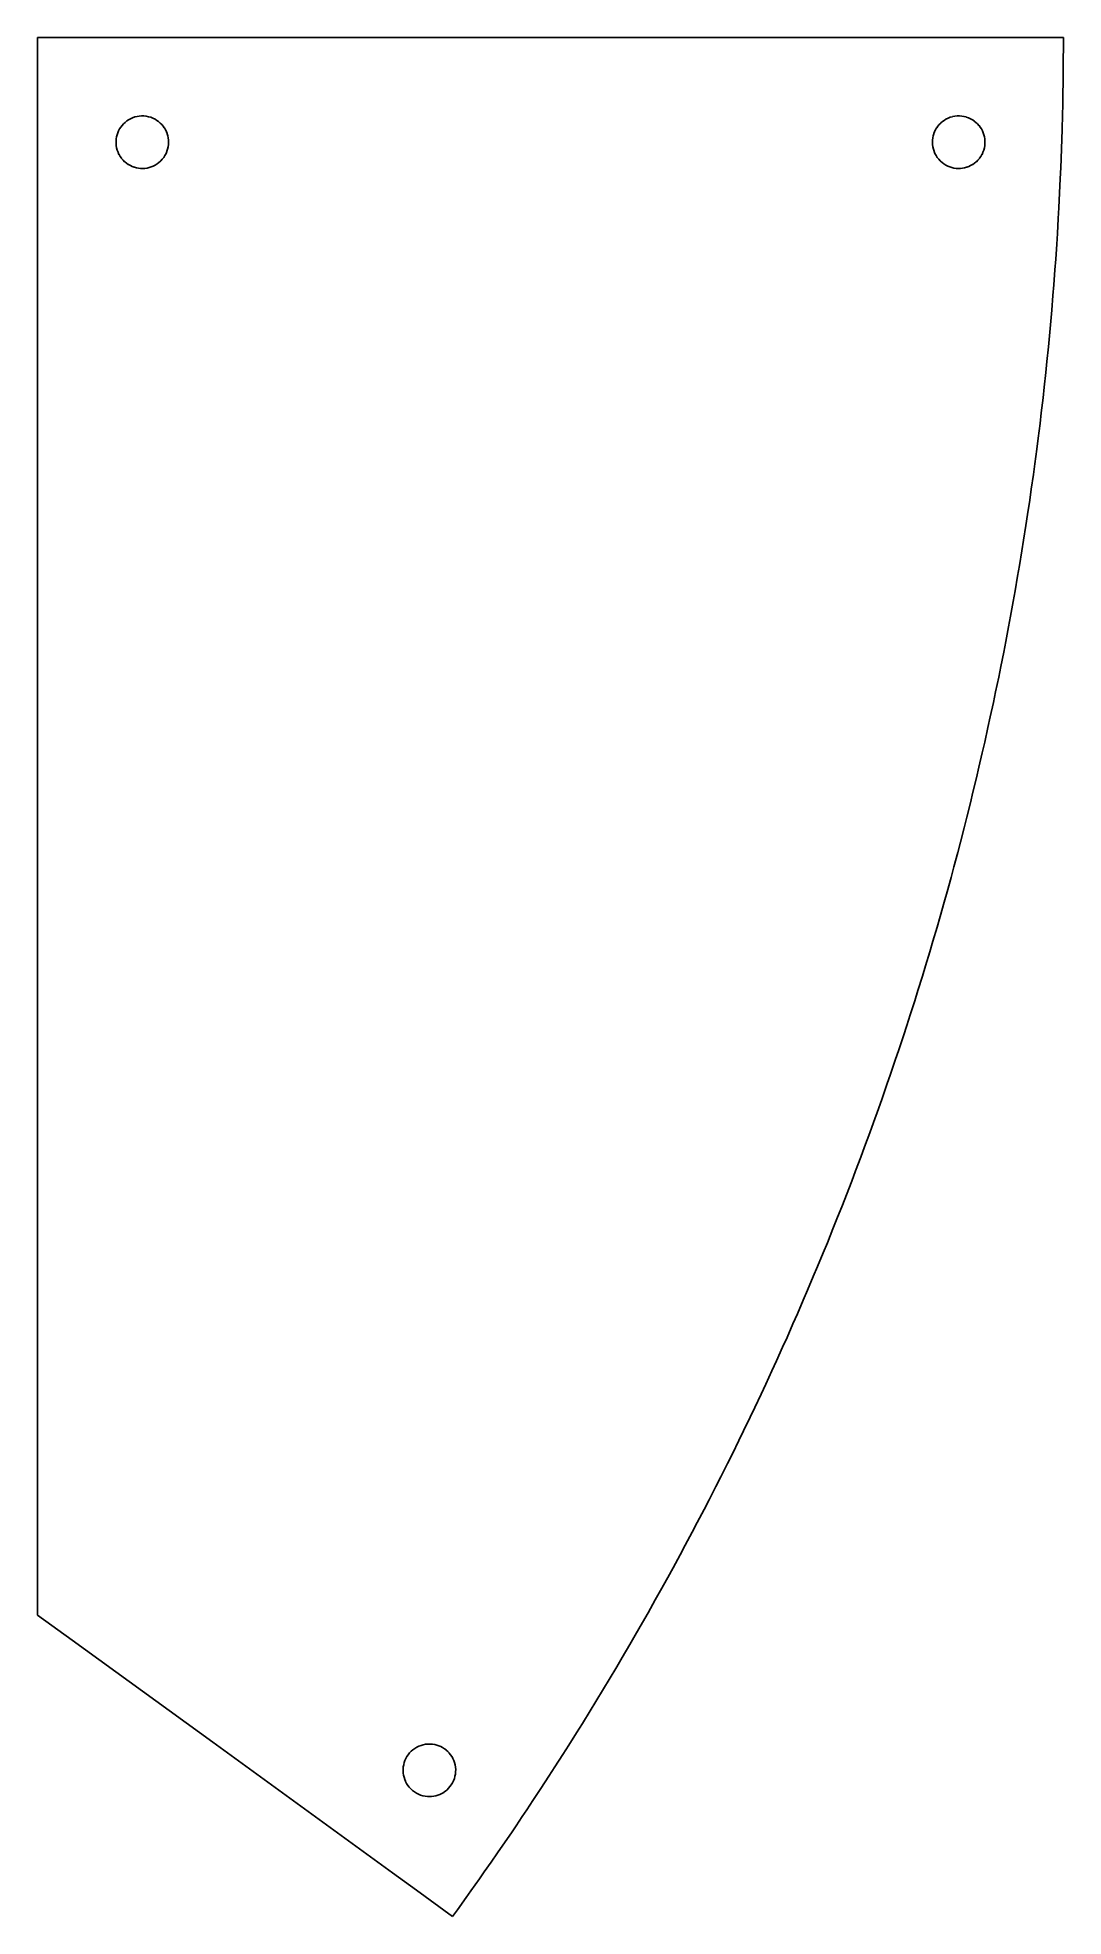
# Model space of a CAD drawing. Header units: millimetres. Extents: x 195 to 390, y 243 to 600.
import ezdxf

# ---------------------------------------------------------------- set-up
doc = ezdxf.new("R2010")
doc.units = ezdxf.units.MM
doc.layers.add('Mesh_cs002', color=7, linetype='CONTINUOUS')

msp = doc.modelspace()

# ---------------------------------------------------------------- linework, layer by layer
at = {"layer": 'Mesh_cs002'}
for p, q in [((203.443, 600.148, 5.1), (195, 600.148, 5.1)), ((195, 600.148, 5.1), (195, 591.705, 5.1)), ((209.11, 600.148, 5.1), (203.443, 600.148, 5.1)), ((293.61, 600.148, 5.1), (209.11, 600.148, 5.1)), ((336.682, 600.148, 5.1), (293.61, 600.148, 5.1)), ((352.909, 600.148, 5.1), (336.682, 600.148, 5.1)), ((375.89, 600.148, 5.1), (352.909, 600.148, 5.1)), ((381.557, 600.148, 5.1), (375.89, 600.148, 5.1)), ((390, 600.148, 5.1), (381.557, 600.148, 5.1)), ((389.984, 595.749, 5.1), (389.995, 598.565, 5.1)), ((389.995, 598.565, 5.1), (390, 600.148, 5.1)), ((389.935, 591.35, 5.1), (389.969, 594.166, 5.1)), ((389.969, 594.166, 5.1), (389.984, 595.749, 5.1)), ((195, 591.705, 5.1), (195, 580.915, 5.1)), ((389.862, 587.46, 5.1), (389.911, 589.766, 5.1)), ((389.911, 589.766, 5.1), (389.935, 591.35, 5.1)), ((389.82, 585.338, 5.1), (389.862, 587.46, 5.1)), ((210.584, 582.772, 5.1), (210.393, 582.413, 5.1)), ((210.804, 583.115, 5.1), (210.584, 582.772, 5.1)), ((211.051, 583.439, 5.1), (210.804, 583.115, 5.1)), ((211.325, 583.744, 5.1), (211.051, 583.439, 5.1)), ((211.624, 584.025, 5.1), (211.325, 583.744, 5.1)), ((211.945, 584.281, 5.1), (211.624, 584.025, 5.1)), ((212.278, 584.506, 5.1), (211.945, 584.281, 5.1)), ((212.661, 584.719, 5.1), (212.278, 584.506, 5.1)), ((213.06, 584.897, 5.1), (212.661, 584.719, 5.1)), ((213.475, 585.041, 5.1), (213.06, 584.897, 5.1)), ((213.901, 585.147, 5.1), (213.475, 585.041, 5.1)), ((214.336, 585.216, 5.1), (213.901, 585.147, 5.1)), ((214.776, 585.247, 5.1), (214.336, 585.216, 5.1)), ((215.218, 585.238, 5.1), (214.776, 585.247, 5.1)), ((215.659, 585.19, 5.1), (215.218, 585.238, 5.1)), ((216.094, 585.104, 5.1), (215.659, 585.19, 5.1)), ((216.521, 584.978, 5.1), (216.094, 585.104, 5.1)), ((216.936, 584.815, 5.1), (216.521, 584.978, 5.1)), ((217.325, 584.62, 5.1), (216.936, 584.815, 5.1)), ((217.343, 584.611, 5.1), (217.325, 584.62, 5.1)), ((217.678, 584.406, 5.1), (217.343, 584.611, 5.1)), ((217.686, 584.4, 5.1), (217.678, 584.406, 5.1)), ((218.011, 584.162, 5.1), (217.686, 584.4, 5.1)), ((218.317, 583.898, 5.1), (218.011, 584.162, 5.1)), ((218.595, 583.617, 5.1), (218.317, 583.898, 5.1)), ((218.601, 583.609, 5.1), (218.595, 583.617, 5.1)), ((218.855, 583.307, 5.1), (218.601, 583.609, 5.1)), ((218.861, 583.298, 5.1), (218.855, 583.307, 5.1)), ((219.091, 582.976, 5.1), (218.861, 583.298, 5.1)), ((219.096, 582.967, 5.1), (219.091, 582.976, 5.1)), ((219.299, 582.626, 5.1), (219.096, 582.967, 5.1)), ((219.303, 582.617, 5.1), (219.299, 582.626, 5.1)), ((219.478, 582.26, 5.1), (219.303, 582.617, 5.1)), ((365.522, 582.26, 5.1), (365.697, 582.617, 5.1)), ((365.697, 582.617, 5.1), (365.702, 582.626, 5.1)), ((365.702, 582.626, 5.1), (365.904, 582.967, 5.1)), ((365.904, 582.967, 5.1), (365.909, 582.976, 5.1)), ((365.909, 582.976, 5.1), (366.139, 583.298, 5.1)), ((366.139, 583.298, 5.1), (366.145, 583.307, 5.1)), ((366.145, 583.307, 5.1), (366.399, 583.609, 5.1)), ((366.399, 583.609, 5.1), (366.405, 583.617, 5.1)), ((366.405, 583.617, 5.1), (366.683, 583.898, 5.1)), ((366.683, 583.898, 5.1), (366.69, 583.905, 5.1)), ((366.69, 583.905, 5.1), (366.989, 584.162, 5.1)), ((366.989, 584.162, 5.1), (366.996, 584.168, 5.1)), ((366.996, 584.168, 5.1), (367.314, 584.4, 5.1)), ((367.314, 584.4, 5.1), (367.322, 584.406, 5.1)), ((367.322, 584.406, 5.1), (367.657, 584.611, 5.1)), ((367.657, 584.611, 5.1), (367.666, 584.616, 5.1)), ((367.666, 584.616, 5.1), (367.675, 584.62, 5.1)), ((367.675, 584.62, 5.1), (368.064, 584.815, 5.1)), ((368.064, 584.815, 5.1), (368.075, 584.819, 5.1)), ((368.075, 584.819, 5.1), (368.479, 584.978, 5.1)), ((368.479, 584.978, 5.1), (368.49, 584.981, 5.1)), ((368.49, 584.981, 5.1), (368.906, 585.104, 5.1)), ((368.906, 585.104, 5.1), (368.917, 585.106, 5.1)), ((368.917, 585.106, 5.1), (369.341, 585.19, 5.1)), ((369.341, 585.19, 5.1), (369.353, 585.192, 5.1)), ((369.353, 585.192, 5.1), (369.782, 585.238, 5.1)), ((369.782, 585.238, 5.1), (369.793, 585.238, 5.1)), ((369.793, 585.238, 5.1), (370.224, 585.247, 5.1)), ((370.224, 585.247, 5.1), (370.235, 585.246, 5.1)), ((370.235, 585.246, 5.1), (370.664, 585.216, 5.1)), ((370.664, 585.216, 5.1), (370.675, 585.215, 5.1)), ((370.675, 585.215, 5.1), (371.099, 585.147, 5.1)), ((371.099, 585.147, 5.1), (371.11, 585.145, 5.1)), ((371.11, 585.145, 5.1), (371.525, 585.041, 5.1)), ((371.525, 585.041, 5.1), (371.536, 585.037, 5.1)), ((371.536, 585.037, 5.1), (371.94, 584.897, 5.1)), ((371.94, 584.897, 5.1), (371.95, 584.893, 5.1)), ((371.95, 584.893, 5.1), (372.339, 584.719, 5.1)), ((372.339, 584.719, 5.1), (372.349, 584.714, 5.1)), ((372.349, 584.714, 5.1), (372.722, 584.506, 5.1)), ((372.722, 584.506, 5.1), (373.055, 584.281, 5.1)), ((373.055, 584.281, 5.1), (373.064, 584.275, 5.1)), ((373.064, 584.275, 5.1), (373.376, 584.025, 5.1)), ((373.376, 584.025, 5.1), (373.385, 584.018, 5.1)), ((373.385, 584.018, 5.1), (373.675, 583.744, 5.1)), ((373.675, 583.744, 5.1), (373.683, 583.736, 5.1)), ((373.683, 583.736, 5.1), (373.949, 583.439, 5.1)), ((373.949, 583.439, 5.1), (373.956, 583.432, 5.1)), ((373.956, 583.432, 5.1), (374.196, 583.115, 5.1)), ((374.196, 583.115, 5.1), (374.202, 583.107, 5.1)), ((374.202, 583.107, 5.1), (374.416, 582.772, 5.1)), ((374.416, 582.772, 5.1), (374.422, 582.763, 5.1)), ((374.422, 582.763, 5.1), (374.607, 582.413, 5.1)), ((389.689, 580.698, 5.1), (389.749, 582.82, 5.1)), ((389.749, 582.82, 5.1), (389.82, 585.338, 5.1)), ((195, 580.915, 5.1), (195, 575.248, 5.1)), ((209.905, 580.463, 5.1), (209.904, 580.061, 5.1)), ((209.904, 580.061, 5.1), (209.904, 580.05, 5.1)), ((209.904, 580.05, 5.1), (209.94, 579.617, 5.1)), ((209.937, 580.855, 5.1), (209.905, 580.463, 5.1)), ((209.938, 580.865, 5.1), (209.937, 580.855, 5.1)), ((210.004, 581.264, 5.1), (209.938, 580.865, 5.1)), ((209.94, 579.617, 5.1), (209.941, 579.607, 5.1)), ((209.941, 579.607, 5.1), (210.016, 579.179, 5.1)), ((210.103, 581.656, 5.1), (210.004, 581.264, 5.1)), ((210.016, 579.179, 5.1), (210.018, 579.169, 5.1)), ((210.018, 579.169, 5.1), (210.02, 579.159, 5.1)), ((210.02, 579.159, 5.1), (210.133, 578.74, 5.1)), ((210.228, 582.03, 5.1), (210.103, 581.656, 5.1)), ((210.232, 582.04, 5.1), (210.228, 582.03, 5.1)), ((210.388, 582.404, 5.1), (210.232, 582.04, 5.1)), ((210.393, 582.413, 5.1), (210.388, 582.404, 5.1)), ((219.481, 582.25, 5.1), (219.478, 582.26, 5.1)), ((219.626, 581.88, 5.1), (219.481, 582.25, 5.1)), ((219.629, 581.87, 5.1), (219.626, 581.88, 5.1)), ((219.744, 581.488, 5.1), (219.629, 581.87, 5.1)), ((219.724, 578.934, 5.1), (219.819, 579.352, 5.1)), ((219.746, 581.478, 5.1), (219.744, 581.488, 5.1)), ((219.829, 581.087, 5.1), (219.746, 581.478, 5.1)), ((219.819, 579.352, 5.1), (219.821, 579.362, 5.1)), ((219.821, 579.362, 5.1), (219.878, 579.784, 5.1)), ((219.831, 581.076, 5.1), (219.829, 581.087, 5.1)), ((219.883, 580.66, 5.1), (219.831, 581.076, 5.1)), ((219.878, 579.784, 5.1), (219.879, 579.795, 5.1)), ((219.879, 579.795, 5.1), (219.895, 580.019, 5.1)), ((219.883, 580.649, 5.1), (219.883, 580.66, 5.1)), ((219.9, 580.248, 5.1), (219.883, 580.649, 5.1)), ((219.895, 580.029, 5.1), (219.9, 580.248, 5.1)), ((219.895, 580.019, 5.1), (219.895, 580.029, 5.1)), ((365.1, 580.248, 5.1), (365.117, 580.649, 5.1)), ((365.105, 580.029, 5.1), (365.1, 580.248, 5.1)), ((365.105, 580.019, 5.1), (365.105, 580.029, 5.1)), ((365.121, 579.795, 5.1), (365.105, 580.019, 5.1)), ((365.117, 580.66, 5.1), (365.169, 581.076, 5.1)), ((365.117, 580.649, 5.1), (365.117, 580.66, 5.1)), ((365.122, 579.784, 5.1), (365.121, 579.795, 5.1)), ((365.179, 579.362, 5.1), (365.122, 579.784, 5.1)), ((365.169, 581.076, 5.1), (365.171, 581.087, 5.1)), ((365.171, 581.087, 5.1), (365.254, 581.478, 5.1)), ((365.181, 579.352, 5.1), (365.179, 579.362, 5.1)), ((365.276, 578.934, 5.1), (365.181, 579.352, 5.1)), ((365.254, 581.478, 5.1), (365.256, 581.488, 5.1)), ((365.256, 581.488, 5.1), (365.371, 581.87, 5.1)), ((365.371, 581.87, 5.1), (365.374, 581.88, 5.1)), ((365.374, 581.88, 5.1), (365.519, 582.25, 5.1)), ((365.519, 582.25, 5.1), (365.522, 582.26, 5.1)), ((374.607, 582.413, 5.1), (374.612, 582.404, 5.1)), ((374.612, 582.404, 5.1), (374.768, 582.04, 5.1)), ((374.768, 582.04, 5.1), (374.772, 582.03, 5.1)), ((374.772, 582.03, 5.1), (374.897, 581.656, 5.1)), ((374.979, 579.159, 5.1), (374.867, 578.74, 5.1)), ((374.897, 581.656, 5.1), (374.901, 581.646, 5.1)), ((374.901, 581.646, 5.1), (374.996, 581.264, 5.1)), ((374.982, 579.169, 5.1), (374.979, 579.159, 5.1)), ((374.984, 579.179, 5.1), (374.982, 579.169, 5.1)), ((375.059, 579.607, 5.1), (374.984, 579.179, 5.1)), ((374.996, 581.264, 5.1), (374.998, 581.254, 5.1)), ((374.998, 581.254, 5.1), (375.062, 580.865, 5.1)), ((375.06, 579.617, 5.1), (375.059, 579.607, 5.1)), ((375.096, 580.05, 5.1), (375.06, 579.617, 5.1)), ((375.062, 580.865, 5.1), (375.063, 580.855, 5.1)), ((375.063, 580.855, 5.1), (375.095, 580.463, 5.1)), ((375.095, 580.463, 5.1), (375.096, 580.453, 5.1)), ((375.096, 580.453, 5.1), (375.096, 580.061, 5.1)), ((389.558, 577.003, 5.1), (389.635, 579.124, 5.1)), ((389.635, 579.124, 5.1), (389.689, 580.698, 5.1)), ((210.133, 578.74, 5.1), (210.136, 578.731, 5.1)), ((210.136, 578.731, 5.1), (210.285, 578.325, 5.1)), ((210.285, 578.325, 5.1), (210.289, 578.315, 5.1)), ((210.289, 578.315, 5.1), (210.473, 577.924, 5.1)), ((210.473, 577.924, 5.1), (210.479, 577.914, 5.1)), ((210.479, 577.914, 5.1), (210.696, 577.542, 5.1)), ((210.696, 577.542, 5.1), (210.702, 577.533, 5.1)), ((210.702, 577.533, 5.1), (210.951, 577.182, 5.1)), ((210.951, 577.182, 5.1), (210.958, 577.173, 5.1)), ((210.958, 577.173, 5.1), (211.236, 576.847, 5.1)), ((211.236, 576.847, 5.1), (211.243, 576.839, 5.1)), ((211.243, 576.839, 5.1), (211.548, 576.538, 5.1)), ((211.548, 576.538, 5.1), (211.557, 576.531, 5.1)), ((211.557, 576.531, 5.1), (211.886, 576.259, 5.1)), ((211.886, 576.259, 5.1), (211.895, 576.253, 5.1)), ((211.895, 576.253, 5.1), (212.246, 576.011, 5.1)), ((212.246, 576.011, 5.1), (212.255, 576.005, 5.1)), ((212.255, 576.005, 5.1), (212.632, 575.792, 5.1)), ((212.632, 575.792, 5.1), (212.642, 575.788, 5.1)), ((212.642, 575.788, 5.1), (213.007, 575.621, 5.1)), ((213.007, 575.621, 5.1), (213.383, 575.484, 5.1)), ((213.383, 575.484, 5.1), (213.393, 575.481, 5.1)), ((213.393, 575.481, 5.1), (213.778, 575.376, 5.1)), ((215.814, 575.333, 5.1), (216.199, 575.42, 5.1)), ((216.199, 575.42, 5.1), (216.21, 575.423, 5.1)), ((216.21, 575.423, 5.1), (216.586, 575.541, 5.1)), ((216.586, 575.541, 5.1), (216.596, 575.545, 5.1)), ((216.596, 575.545, 5.1), (216.961, 575.693, 5.1)), ((216.961, 575.693, 5.1), (216.971, 575.698, 5.1)), ((216.971, 575.698, 5.1), (217.322, 575.874, 5.1)), ((217.322, 575.874, 5.1), (217.332, 575.88, 5.1)), ((217.332, 575.88, 5.1), (217.703, 576.108, 5.1)), ((217.703, 576.108, 5.1), (217.712, 576.114, 5.1)), ((217.712, 576.114, 5.1), (218.061, 576.374, 5.1)), ((218.061, 576.374, 5.1), (218.069, 576.381, 5.1)), ((218.069, 576.381, 5.1), (218.393, 576.671, 5.1)), ((218.393, 576.671, 5.1), (218.4, 576.678, 5.1)), ((218.4, 576.678, 5.1), (218.696, 576.994, 5.1)), ((218.696, 576.994, 5.1), (218.702, 577.002, 5.1)), ((218.702, 577.002, 5.1), (218.969, 577.342, 5.1)), ((218.969, 577.342, 5.1), (218.975, 577.35, 5.1)), ((218.975, 577.35, 5.1), (219.209, 577.713, 5.1)), ((219.209, 577.713, 5.1), (219.214, 577.721, 5.1)), ((219.214, 577.721, 5.1), (219.416, 578.102, 5.1)), ((219.416, 578.102, 5.1), (219.42, 578.111, 5.1)), ((219.42, 578.111, 5.1), (219.587, 578.507, 5.1)), ((219.587, 578.507, 5.1), (219.59, 578.516, 5.1)), ((219.59, 578.516, 5.1), (219.721, 578.924, 5.1)), ((219.721, 578.924, 5.1), (219.724, 578.934, 5.1)), ((365.279, 578.924, 5.1), (365.276, 578.934, 5.1)), ((365.41, 578.516, 5.1), (365.279, 578.924, 5.1)), ((365.413, 578.507, 5.1), (365.41, 578.516, 5.1)), ((365.58, 578.111, 5.1), (365.413, 578.507, 5.1)), ((365.584, 578.102, 5.1), (365.58, 578.111, 5.1)), ((365.786, 577.721, 5.1), (365.584, 578.102, 5.1)), ((365.791, 577.713, 5.1), (365.786, 577.721, 5.1)), ((366.026, 577.35, 5.1), (365.791, 577.713, 5.1)), ((366.031, 577.342, 5.1), (366.026, 577.35, 5.1)), ((366.298, 577.002, 5.1), (366.031, 577.342, 5.1)), ((366.304, 576.994, 5.1), (366.298, 577.002, 5.1)), ((366.6, 576.678, 5.1), (366.304, 576.994, 5.1)), ((366.607, 576.671, 5.1), (366.6, 576.678, 5.1)), ((366.931, 576.381, 5.1), (366.607, 576.671, 5.1)), ((366.939, 576.374, 5.1), (366.931, 576.381, 5.1)), ((367.288, 576.114, 5.1), (366.939, 576.374, 5.1)), ((367.297, 576.108, 5.1), (367.288, 576.114, 5.1)), ((367.668, 575.88, 5.1), (367.297, 576.108, 5.1)), ((367.678, 575.874, 5.1), (367.668, 575.88, 5.1)), ((368.029, 575.698, 5.1), (367.678, 575.874, 5.1)), ((368.039, 575.693, 5.1), (368.029, 575.698, 5.1)), ((368.404, 575.545, 5.1), (368.039, 575.693, 5.1)), ((368.414, 575.541, 5.1), (368.404, 575.545, 5.1)), ((368.79, 575.423, 5.1), (368.414, 575.541, 5.1)), ((368.801, 575.42, 5.1), (368.79, 575.423, 5.1)), ((369.186, 575.333, 5.1), (368.801, 575.42, 5.1)), ((371.607, 575.481, 5.1), (371.222, 575.376, 5.1)), ((371.617, 575.484, 5.1), (371.607, 575.481, 5.1)), ((371.994, 575.621, 5.1), (371.617, 575.484, 5.1)), ((372.358, 575.788, 5.1), (371.994, 575.621, 5.1)), ((372.368, 575.792, 5.1), (372.358, 575.788, 5.1)), ((372.745, 576.005, 5.1), (372.368, 575.792, 5.1)), ((372.754, 576.011, 5.1), (372.745, 576.005, 5.1)), ((373.105, 576.253, 5.1), (372.754, 576.011, 5.1)), ((373.114, 576.259, 5.1), (373.105, 576.253, 5.1)), ((373.443, 576.531, 5.1), (373.114, 576.259, 5.1)), ((373.452, 576.538, 5.1), (373.443, 576.531, 5.1)), ((373.757, 576.839, 5.1), (373.452, 576.538, 5.1)), ((373.764, 576.847, 5.1), (373.757, 576.839, 5.1)), ((374.042, 577.173, 5.1), (373.764, 576.847, 5.1)), ((374.049, 577.182, 5.1), (374.042, 577.173, 5.1)), ((374.298, 577.533, 5.1), (374.049, 577.182, 5.1)), ((374.304, 577.542, 5.1), (374.298, 577.533, 5.1)), ((374.521, 577.914, 5.1), (374.304, 577.542, 5.1)), ((374.527, 577.924, 5.1), (374.521, 577.914, 5.1)), ((374.711, 578.315, 5.1), (374.527, 577.924, 5.1)), ((374.715, 578.325, 5.1), (374.711, 578.315, 5.1)), ((374.864, 578.731, 5.1), (374.715, 578.325, 5.1)), ((374.867, 578.74, 5.1), (374.864, 578.731, 5.1)), ((389.403, 573.309, 5.1), (389.497, 575.429, 5.1)), ((389.497, 575.429, 5.1), (389.558, 577.003, 5.1)), ((195, 575.248, 5.1), (195, 461.97, 5.1)), ((213.778, 575.376, 5.1), (213.789, 575.373, 5.1)), ((213.789, 575.373, 5.1), (214.18, 575.301, 5.1)), ((214.18, 575.301, 5.1), (214.191, 575.299, 5.1)), ((214.191, 575.299, 5.1), (214.587, 575.258, 5.1)), ((214.587, 575.258, 5.1), (214.595, 575.258, 5.1)), ((214.595, 575.258, 5.1), (214.603, 575.257, 5.1)), ((214.603, 575.257, 5.1), (214.999, 575.249, 5.1)), ((214.999, 575.249, 5.1), (215.008, 575.25, 5.1)), ((215.008, 575.25, 5.1), (215.403, 575.274, 5.1)), ((215.403, 575.274, 5.1), (215.412, 575.275, 5.1)), ((215.412, 575.275, 5.1), (215.803, 575.331, 5.1)), ((215.803, 575.331, 5.1), (215.814, 575.333, 5.1)), ((369.197, 575.331, 5.1), (369.186, 575.333, 5.1)), ((369.588, 575.275, 5.1), (369.197, 575.331, 5.1)), ((369.597, 575.274, 5.1), (369.588, 575.275, 5.1)), ((369.992, 575.25, 5.1), (369.597, 575.274, 5.1)), ((370.001, 575.249, 5.1), (369.992, 575.25, 5.1)), ((370.397, 575.257, 5.1), (370.001, 575.249, 5.1)), ((370.405, 575.258, 5.1), (370.397, 575.257, 5.1)), ((370.413, 575.258, 5.1), (370.405, 575.258, 5.1)), ((370.809, 575.299, 5.1), (370.413, 575.258, 5.1)), ((370.82, 575.301, 5.1), (370.809, 575.299, 5.1)), ((371.211, 575.373, 5.1), (370.82, 575.301, 5.1)), ((371.222, 575.376, 5.1), (371.211, 575.373, 5.1)), ((389.282, 570.601, 5.1), (389.403, 573.309, 5.1)), ((389.134, 567.788, 5.1), (389.282, 570.601, 5.1)), ((388.854, 562.904, 5.1), (389.024, 565.715, 5.1)), ((389.024, 565.715, 5.1), (389.134, 567.788, 5.1)), ((388.727, 560.831, 5.1), (388.854, 562.904, 5.1)), ((388.391, 555.95, 5.1), (388.535, 558.022, 5.1)), ((388.535, 558.022, 5.1), (388.727, 560.831, 5.1)), ((388.176, 553.142, 5.1), (388.391, 555.95, 5.1)), ((387.778, 548.266, 5.1), (388.016, 551.072, 5.1)), ((388.016, 551.072, 5.1), (388.176, 553.142, 5.1)), ((387.602, 546.197, 5.1), (387.778, 548.266, 5.1)), ((387.148, 541.326, 5.1), (387.341, 543.393, 5.1)), ((387.341, 543.393, 5.1), (387.602, 546.197, 5.1)), ((386.865, 538.524, 5.1), (387.148, 541.326, 5.1)), ((386.349, 533.659, 5.1), (386.655, 536.458, 5.1)), ((386.655, 536.458, 5.1), (386.865, 538.524, 5.1)), ((386.123, 531.595, 5.1), (386.349, 533.659, 5.1)), ((385.795, 528.798, 5.1), (386.123, 531.595, 5.1)), ((385.201, 523.941, 5.1), (385.552, 526.735, 5.1)), ((385.552, 526.735, 5.1), (385.795, 528.798, 5.1)), ((384.568, 519.09, 5.1), (384.941, 521.881, 5.1)), ((384.941, 521.881, 5.1), (385.201, 523.941, 5.1)), ((384.292, 517.032, 5.1), (384.568, 519.09, 5.1)), ((383.896, 514.244, 5.1), (384.292, 517.032, 5.1)), ((383.186, 509.403, 5.1), (383.604, 512.188, 5.1)), ((383.604, 512.188, 5.1), (383.896, 514.244, 5.1)), ((382.877, 507.35, 5.1), (383.186, 509.403, 5.1)), ((382.11, 502.518, 5.1), (382.436, 504.568, 5.1)), ((382.436, 504.568, 5.1), (382.877, 507.35, 5.1)), ((381.647, 499.74, 5.1), (382.11, 502.518, 5.1)), ((380.82, 494.918, 5.1), (381.305, 497.692, 5.1)), ((381.305, 497.692, 5.1), (381.647, 499.74, 5.1)), ((380.462, 492.872, 5.1), (380.82, 494.918, 5.1)), ((379.579, 488.06, 5.1), (379.954, 490.102, 5.1)), ((379.954, 490.102, 5.1), (380.462, 492.872, 5.1)), ((379.049, 485.294, 5.1), (379.579, 488.06, 5.1)), ((378.105, 480.494, 5.1), (378.658, 483.255, 5.1)), ((378.658, 483.255, 5.1), (379.049, 485.294, 5.1)), ((377.698, 478.458, 5.1), (378.105, 480.494, 5.1)), ((376.699, 473.668, 5.1), (377.123, 475.701, 5.1)), ((377.123, 475.701, 5.1), (377.698, 478.458, 5.1)), ((376.103, 470.916, 5.1), (376.699, 473.668, 5.1)), ((375.043, 466.139, 5.1), (375.662, 468.887, 5.1)), ((375.662, 468.887, 5.1), (376.103, 470.916, 5.1)), ((374.587, 464.114, 5.1), (375.043, 466.139, 5.1)), ((195, 461.97, 5.1), (195, 314.376, 5.1)), ((373.473, 459.35, 5.1), (373.946, 461.371, 5.1)), ((373.946, 461.371, 5.1), (374.587, 464.114, 5.1)), ((372.81, 456.613, 5.1), (373.473, 459.35, 5.1)), ((371.636, 451.863, 5.1), (372.321, 454.595, 5.1)), ((372.321, 454.595, 5.1), (372.81, 456.613, 5.1)), ((371.131, 449.849, 5.1), (371.636, 451.863, 5.1)), ((369.902, 445.113, 5.1), (370.424, 447.123, 5.1)), ((370.424, 447.123, 5.1), (371.131, 449.849, 5.1)), ((369.173, 442.393, 5.1), (369.902, 445.113, 5.1)), ((367.885, 437.673, 5.1), (368.635, 440.388, 5.1)), ((368.635, 440.388, 5.1), (369.173, 442.393, 5.1)), ((367.331, 435.672, 5.1), (367.885, 437.673, 5.1)), ((365.989, 430.967, 5.1), (366.558, 432.964, 5.1)), ((366.558, 432.964, 5.1), (367.331, 435.672, 5.1)), ((365.194, 428.266, 5.1), (365.989, 430.967, 5.1)), ((363.792, 423.578, 5.1), (364.608, 426.274, 5.1)), ((364.608, 426.274, 5.1), (365.194, 428.266, 5.1)), ((363.19, 421.591, 5.1), (363.792, 423.578, 5.1)), ((361.735, 416.92, 5.1), (362.352, 418.902, 5.1)), ((362.352, 418.902, 5.1), (363.19, 421.591, 5.1)), ((360.875, 414.238, 5.1), (361.735, 416.92, 5.1)), ((359.592, 410.289, 5.1), (360.242, 412.261, 5.1)), ((360.242, 412.261, 5.1), (360.875, 414.238, 5.1)), ((358.046, 405.647, 5.1), (358.711, 407.614, 5.1)), ((358.711, 407.614, 5.1), (359.592, 410.289, 5.1)), ((357.143, 402.979, 5.1), (358.046, 405.647, 5.1)), ((355.538, 398.358, 5.1), (356.462, 401.018, 5.1)), ((356.462, 401.018, 5.1), (357.143, 402.979, 5.1)), ((354.841, 396.402, 5.1), (355.538, 398.358, 5.1)), ((353.183, 391.799, 5.1), (353.896, 393.749, 5.1)), ((353.896, 393.749, 5.1), (354.841, 396.402, 5.1)), ((352.216, 389.154, 5.1), (353.183, 391.799, 5.1)), ((350.5, 384.572, 5.1), (351.488, 387.209, 5.1)), ((351.488, 387.209, 5.1), (352.216, 389.154, 5.1)), ((348.747, 380.004, 5.1), (349.756, 382.633, 5.1)), ((349.756, 382.633, 5.1), (350.5, 384.572, 5.1)), ((347.987, 378.072, 5.1), (348.747, 380.004, 5.1)), ((346.182, 373.525, 5.1), (346.957, 375.451, 5.1)), ((346.957, 375.451, 5.1), (347.987, 378.072, 5.1)), ((345.131, 370.912, 5.1), (346.182, 373.525, 5.1)), ((343.268, 366.388, 5.1), (344.34, 368.992, 5.1)), ((344.34, 368.992, 5.1), (345.131, 370.912, 5.1)), ((342.462, 364.474, 5.1), (343.268, 366.388, 5.1)), ((340.548, 359.972, 5.1), (341.369, 361.879, 5.1)), ((341.369, 361.879, 5.1), (342.462, 364.474, 5.1)), ((338.597, 355.485, 5.1), (339.433, 357.385, 5.1)), ((339.433, 357.385, 5.1), (340.548, 359.972, 5.1)), ((337.462, 352.908, 5.1), (338.597, 355.485, 5.1)), ((335.454, 348.446, 5.1), (336.61, 351.014, 5.1)), ((336.61, 351.014, 5.1), (337.462, 352.908, 5.1)), ((334.588, 346.559, 5.1), (335.454, 348.446, 5.1)), ((332.529, 342.121, 5.1), (333.411, 344, 5.1)), ((333.411, 344, 5.1), (334.588, 346.559, 5.1)), ((330.435, 337.699, 5.1), (331.332, 339.572, 5.1)), ((331.332, 339.572, 5.1), (332.529, 342.121, 5.1)), ((329.218, 335.16, 5.1), (330.435, 337.699, 5.1)), ((327.068, 330.765, 5.1), (328.305, 333.294, 5.1)), ((328.305, 333.294, 5.1), (329.218, 335.16, 5.1)), ((324.882, 326.387, 5.1), (326.141, 328.907, 5.1)), ((326.141, 328.907, 5.1), (327.068, 330.765, 5.1)), ((323.94, 324.537, 5.1), (324.882, 326.387, 5.1)), ((321.705, 320.185, 5.1), (322.662, 322.028, 5.1)), ((322.662, 322.028, 5.1), (323.94, 324.537, 5.1)), ((320.406, 317.686, 5.1), (321.705, 320.185, 5.1)), ((318.116, 313.363, 5.1), (319.435, 315.851, 5.1)), ((319.435, 315.851, 5.1), (320.406, 317.686, 5.1)), ((195, 314.376, 5.1), (195, 300.074, 5.1)), ((315.791, 309.058, 5.1), (317.13, 311.536, 5.1)), ((317.13, 311.536, 5.1), (318.116, 313.363, 5.1)), ((314.79, 307.239, 5.1), (315.791, 309.058, 5.1)), ((312.416, 302.961, 5.1), (313.431, 304.772, 5.1)), ((313.431, 304.772, 5.1), (314.79, 307.239, 5.1)), ((310.007, 298.702, 5.1), (311.037, 300.505, 5.1)), ((311.037, 300.505, 5.1), (312.416, 302.961, 5.1)), ((195, 300.074, 5.1), (201.564, 295.305, 5.1)), ((308.609, 296.258, 5.1), (310.007, 298.702, 5.1)), ((201.564, 295.305, 5.1), (228.283, 275.893, 5.1)), ((306.147, 292.03, 5.1), (307.565, 294.463, 5.1)), ((307.565, 294.463, 5.1), (308.609, 296.258, 5.1)), ((303.65, 287.822, 5.1), (305.088, 290.244, 5.1)), ((305.088, 290.244, 5.1), (306.147, 292.03, 5.1)), ((301.12, 283.635, 5.1), (302.577, 286.045, 5.1)), ((302.577, 286.045, 5.1), (303.65, 287.822, 5.1)), ((300.033, 281.866, 5.1), (301.12, 283.635, 5.1)), ((297.455, 277.707, 5.1), (298.557, 279.467, 5.1)), ((298.557, 279.467, 5.1), (300.033, 281.866, 5.1)), ((228.283, 275.893, 5.1), (262.464, 251.059, 5.1)), ((267.884, 275.301, 5.1), (267.481, 275.146, 5.1)), ((267.893, 275.304, 5.1), (267.884, 275.301, 5.1)), ((268.309, 275.423, 5.1), (267.893, 275.304, 5.1)), ((268.318, 275.425, 5.1), (268.309, 275.423, 5.1)), ((268.744, 275.507, 5.1), (268.318, 275.425, 5.1)), ((268.754, 275.509, 5.1), (268.744, 275.507, 5.1)), ((269.186, 275.553, 5.1), (268.754, 275.509, 5.1)), ((269.197, 275.554, 5.1), (269.186, 275.553, 5.1)), ((269.632, 275.559, 5.1), (269.197, 275.554, 5.1)), ((269.643, 275.559, 5.1), (269.632, 275.559, 5.1)), ((270.077, 275.525, 5.1), (269.643, 275.559, 5.1)), ((270.088, 275.524, 5.1), (270.077, 275.525, 5.1)), ((270.476, 275.46, 5.1), (270.088, 275.524, 5.1)), ((270.487, 275.458, 5.1), (270.476, 275.46, 5.1)), ((270.869, 275.364, 5.1), (270.487, 275.458, 5.1)), ((270.88, 275.361, 5.1), (270.869, 275.364, 5.1)), ((271.253, 275.235, 5.1), (270.88, 275.361, 5.1)), ((271.264, 275.231, 5.1), (271.253, 275.235, 5.1)), ((271.626, 275.076, 5.1), (271.264, 275.231, 5.1)), ((294.844, 273.57, 5.1), (295.96, 275.321, 5.1)), ((295.96, 275.321, 5.1), (297.455, 277.707, 5.1)), ((264.591, 271.625, 5.1), (264.522, 271.233, 5.1)), ((264.594, 271.635, 5.1), (264.591, 271.625, 5.1)), ((264.694, 272.02, 5.1), (264.594, 271.635, 5.1)), ((264.697, 272.03, 5.1), (264.694, 272.02, 5.1)), ((264.829, 272.406, 5.1), (264.697, 272.03, 5.1)), ((264.833, 272.415, 5.1), (264.829, 272.406, 5.1)), ((264.996, 272.78, 5.1), (264.833, 272.415, 5.1)), ((265.001, 272.79, 5.1), (264.996, 272.78, 5.1)), ((265.203, 273.158, 5.1), (265.001, 272.79, 5.1)), ((265.209, 273.166, 5.1), (265.203, 273.158, 5.1)), ((265.432, 273.5, 5.1), (265.209, 273.166, 5.1)), ((265.564, 273.675, 5.1), (265.432, 273.5, 5.1)), ((265.571, 273.683, 5.1), (265.564, 273.675, 5.1)), ((265.715, 273.855, 5.1), (265.571, 273.683, 5.1)), ((265.722, 273.863, 5.1), (265.715, 273.855, 5.1)), ((266.017, 274.171, 5.1), (265.722, 273.863, 5.1)), ((266.025, 274.178, 5.1), (266.017, 274.171, 5.1)), ((266.346, 274.46, 5.1), (266.025, 274.178, 5.1)), ((266.354, 274.466, 5.1), (266.346, 274.46, 5.1)), ((266.7, 274.72, 5.1), (266.354, 274.466, 5.1)), ((266.709, 274.725, 5.1), (266.7, 274.72, 5.1)), ((267.076, 274.947, 5.1), (266.709, 274.725, 5.1)), ((267.085, 274.952, 5.1), (267.076, 274.947, 5.1)), ((267.472, 275.142, 5.1), (267.085, 274.952, 5.1)), ((267.481, 275.146, 5.1), (267.472, 275.142, 5.1)), ((271.636, 275.071, 5.1), (271.626, 275.076, 5.1)), ((271.986, 274.886, 5.1), (271.636, 275.071, 5.1)), ((271.993, 274.882, 5.1), (271.986, 274.886, 5.1)), ((272.328, 274.669, 5.1), (271.993, 274.882, 5.1)), ((272.335, 274.664, 5.1), (272.328, 274.669, 5.1)), ((272.651, 274.424, 5.1), (272.335, 274.664, 5.1)), ((272.657, 274.42, 5.1), (272.651, 274.424, 5.1)), ((272.663, 274.414, 5.1), (272.657, 274.42, 5.1)), ((272.959, 274.149, 5.1), (272.663, 274.414, 5.1)), ((272.967, 274.141, 5.1), (272.959, 274.149, 5.1)), ((273.241, 273.852, 5.1), (272.967, 274.141, 5.1)), ((273.248, 273.844, 5.1), (273.241, 273.852, 5.1)), ((273.498, 273.533, 5.1), (273.248, 273.844, 5.1)), ((273.504, 273.524, 5.1), (273.498, 273.533, 5.1)), ((273.729, 273.192, 5.1), (273.504, 273.524, 5.1)), ((273.925, 272.843, 5.1), (273.729, 273.192, 5.1)), ((273.931, 272.833, 5.1), (273.925, 272.843, 5.1)), ((274.11, 272.44, 5.1), (273.931, 272.833, 5.1)), ((274.115, 272.43, 5.1), (274.11, 272.44, 5.1)), ((274.256, 272.028, 5.1), (274.115, 272.43, 5.1)), ((274.26, 272.017, 5.1), (274.256, 272.028, 5.1)), ((274.366, 271.604, 5.1), (274.26, 272.017, 5.1)), ((293.329, 271.196, 5.1), (294.844, 273.57, 5.1)), ((264.483, 270.818, 5.1), (264.479, 270.422, 5.1)), ((264.479, 270.422, 5.1), (264.479, 270.412, 5.1)), ((264.479, 270.412, 5.1), (264.507, 270.018, 5.1)), ((264.484, 270.828, 5.1), (264.483, 270.818, 5.1)), ((264.521, 271.223, 5.1), (264.484, 270.828, 5.1)), ((264.507, 270.018, 5.1), (264.507, 270.008, 5.1)), ((264.507, 270.008, 5.1), (264.567, 269.618, 5.1)), ((264.522, 271.233, 5.1), (264.521, 271.223, 5.1)), ((264.567, 269.618, 5.1), (264.659, 269.224, 5.1)), ((264.659, 269.224, 5.1), (264.783, 268.84, 5.1)), ((264.783, 268.84, 5.1), (264.786, 268.831, 5.1)), ((264.786, 268.831, 5.1), (264.936, 268.468, 5.1)), ((264.936, 268.468, 5.1), (264.945, 268.45, 5.1)), ((264.945, 268.45, 5.1), (265.145, 268.063, 5.1)), ((265.145, 268.063, 5.1), (265.385, 267.688, 5.1)), ((273.635, 267.785, 5.1), (273.86, 268.157, 5.1)), ((273.86, 268.157, 5.1), (273.865, 268.166, 5.1)), ((273.865, 268.166, 5.1), (274.056, 268.556, 5.1)), ((274.056, 268.556, 5.1), (274.061, 268.565, 5.1)), ((274.061, 268.565, 5.1), (274.064, 268.574, 5.1)), ((274.064, 268.574, 5.1), (274.22, 268.979, 5.1)), ((274.22, 268.979, 5.1), (274.223, 268.989, 5.1)), ((274.223, 268.989, 5.1), (274.341, 269.405, 5.1)), ((274.341, 269.405, 5.1), (274.343, 269.416, 5.1)), ((274.343, 269.416, 5.1), (274.424, 269.84, 5.1)), ((274.369, 271.593, 5.1), (274.366, 271.604, 5.1)), ((274.439, 271.171, 5.1), (274.369, 271.593, 5.1)), ((274.424, 269.84, 5.1), (274.426, 269.851, 5.1)), ((274.426, 269.851, 5.1), (274.469, 270.28, 5.1)), ((274.441, 271.16, 5.1), (274.439, 271.171, 5.1)), ((274.473, 270.732, 5.1), (274.441, 271.16, 5.1)), ((274.469, 270.291, 5.1), (274.474, 270.721, 5.1)), ((274.469, 270.28, 5.1), (274.469, 270.291, 5.1)), ((274.474, 270.721, 5.1), (274.473, 270.732, 5.1)), ((290.666, 267.092, 5.1), (292.199, 269.454, 5.1)), ((292.199, 269.454, 5.1), (293.329, 271.196, 5.1)), ((265.385, 267.688, 5.1), (265.657, 267.335, 5.1)), ((265.657, 267.335, 5.1), (265.958, 267.009, 5.1)), ((265.958, 267.009, 5.1), (266.286, 266.711, 5.1)), ((266.286, 266.711, 5.1), (266.639, 266.445, 5.1)), ((266.639, 266.445, 5.1), (267.013, 266.211, 5.1)), ((267.013, 266.211, 5.1), (267.405, 266.011, 5.1)), ((267.405, 266.011, 5.1), (267.813, 265.846, 5.1)), ((267.813, 265.846, 5.1), (268.232, 265.719, 5.1)), ((268.232, 265.719, 5.1), (268.66, 265.629, 5.1)), ((268.66, 265.629, 5.1), (269.096, 265.576, 5.1)), ((269.096, 265.576, 5.1), (269.496, 265.562, 5.1)), ((269.496, 265.562, 5.1), (269.907, 265.58, 5.1)), ((269.907, 265.58, 5.1), (270.314, 265.632, 5.1)), ((270.314, 265.632, 5.1), (270.715, 265.717, 5.1)), ((270.715, 265.717, 5.1), (271.106, 265.835, 5.1)), ((271.106, 265.835, 5.1), (271.485, 265.983, 5.1)), ((271.485, 265.983, 5.1), (271.851, 266.161, 5.1)), ((271.851, 266.161, 5.1), (271.86, 266.166, 5.1)), ((271.86, 266.166, 5.1), (272.2, 266.368, 5.1)), ((272.2, 266.368, 5.1), (272.209, 266.374, 5.1)), ((272.209, 266.374, 5.1), (272.53, 266.603, 5.1)), ((272.53, 266.603, 5.1), (272.841, 266.863, 5.1)), ((272.841, 266.863, 5.1), (273.128, 267.146, 5.1)), ((273.128, 267.146, 5.1), (273.135, 267.153, 5.1)), ((273.135, 267.153, 5.1), (273.392, 267.452, 5.1)), ((273.392, 267.452, 5.1), (273.629, 267.777, 5.1)), ((273.629, 267.777, 5.1), (273.635, 267.785, 5.1)), ((288.002, 263.059, 5.1), (289.172, 264.829, 5.1)), ((289.172, 264.829, 5.1), (290.666, 267.092, 5.1)), ((285.942, 259.989, 5.1), (287.126, 261.75, 5.1)), ((287.126, 261.75, 5.1), (288.002, 263.059, 5.1)), ((283.861, 256.932, 5.1), (285.06, 258.684, 5.1)), ((285.06, 258.684, 5.1), (285.942, 259.989, 5.1)), ((281.226, 253.111, 5.1), (282.438, 254.853, 5.1)), ((282.438, 254.853, 5.1), (283.861, 256.932, 5.1)), ((262.464, 251.059, 5.1), (267.048, 247.728, 5.1)), ((278.999, 249.921, 5.1), (279.909, 251.216, 5.1)), ((279.909, 251.216, 5.1), (281.226, 253.111, 5.1)), ((267.048, 247.728, 5.1), (273.879, 242.765, 5.1)), ((276.452, 246.334, 5.1), (277.371, 247.623, 5.1)), ((277.371, 247.623, 5.1), (278.999, 249.921, 5.1)), ((273.879, 242.765, 5.1), (274.806, 244.049, 5.1)), ((274.806, 244.049, 5.1), (276.452, 246.334, 5.1))]:
    msp.add_line(p, q, dxfattribs=at)

doc.saveas('drawing.dxf')
